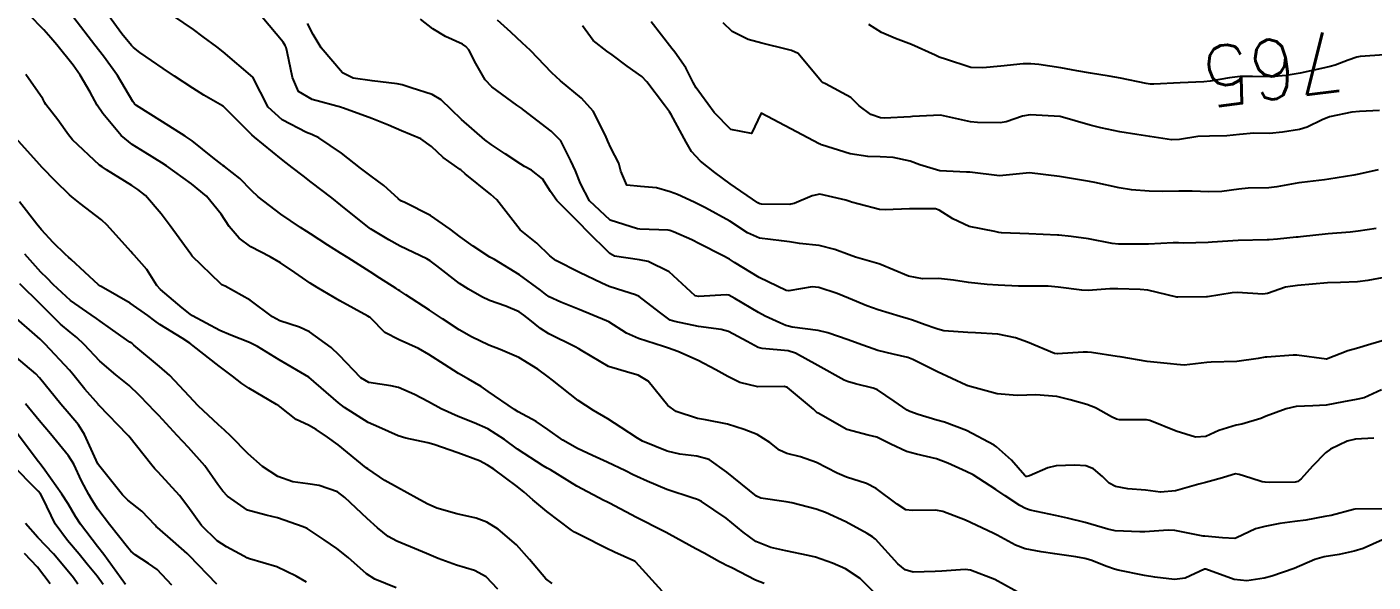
# Model space of a CAD drawing. Header units: metres. Extents: x 298520 to 308411, y 7433745 to 7450750.
# Drawn here: x 299955.1 to 300045.1, y 7449564.3 to 7449601.4 of the extents above; entities that cross this region are included whole.
import ezdxf
from ezdxf.enums import TextEntityAlignment as Align

# ---------------------------------------------------------------- set-up
doc = ezdxf.new("R2010")
doc.units = ezdxf.units.M
doc.header["$LTSCALE"] = 10
for name, color, linetype in [('Cotas', 45, 'Continuous'), ('Curvas de Nivel 1m', 11, 'Continuous'), ('Curvas de Nivel 5m', 15, 'Continuous')]:
    doc.layers.add(name, color=color, linetype=linetype)
doc.styles.add('Style-STANDARD', font='STANDARD.shx')

msp = doc.modelspace()

# ---------------------------------------------------------------- linework, layer by layer
at = {"layer": 'Curvas de Nivel 1m', "flags": 128}
for points, elevation in [([(300011.773, 7449563.52), (300010.782, 7449564.534), (300009.789, 7449565.173), (300008.921, 7449565.559), (300007.797, 7449565.946), (300007.312, 7449566.06), (300005.801, 7449566.377), (300004.805, 7449566.607), (300003.807, 7449567.012), (300002.95, 7449567.629), (300001.827, 7449568.56), (300000.183, 7449569.665), (299999.961, 7449569.785), (299999.845, 7449569.835), (299999.614, 7449569.904), (299997.851, 7449570.47), (299996.539, 7449571.021), (299995.859, 7449571.343), (299995.611, 7449571.465), (299995.102, 7449571.721), (299993.871, 7449572.3), (299992.888, 7449572.74), (299991.885, 7449573.21), (299990.9, 7449573.77), (299989.9, 7449574.482), (299989.126, 7449575.013), (299987.912, 7449575.673), (299987.668, 7449575.812), (299985.925, 7449577.026), (299985.443, 7449577.352), (299984.589, 7449577.85), (299983.938, 7449578.221), (299983.002, 7449578.815), (299981.957, 7449579.486), (299981.259, 7449579.887), (299979.969, 7449580.472), (299979.01, 7449580.951), (299978.062, 7449581.929), (299978.02, 7449581.966), (299977.984, 7449581.989), (299977.866, 7449582.05), (299976, 7449583.079), (299974.475, 7449583.965), (299974.016, 7449584.259), (299972.997, 7449584.959), (299972.029, 7449585.611), (299971.332, 7449586.007), (299970.04, 7449586.685), (299969.27, 7449587.256), (299968.609, 7449588.042), (299968.065, 7449588.866), (299967.089, 7449590.06), (299966.091, 7449590.885), (299964.415, 7449592.087), (299964.105, 7449592.298), (299962.981, 7449592.976), (299962.117, 7449593.52), (299961.391, 7449594.127), (299960.147, 7449595.593), (299959.779, 7449596.144), (299959.305, 7449597.005), (299958.639, 7449598.155), (299958.183, 7449598.809), (299957.076, 7449600.177), (299956.677, 7449600.652), (299956.213, 7449601.169), (299955.203, 7449602.2)], 754), ([(300045.684, 7449567.121), (300044.403, 7449566.538), (300043.805, 7449566.349), (300042.79, 7449566.142), (300041.801, 7449565.975), (300041.181, 7449565.794), (300039.793, 7449565.19), (300038.3, 7449564.69), (300037.783, 7449564.549), (300036.625, 7449564.383), (300035.781, 7449564.458), (300033.895, 7449565.155), (300033.791, 7449565.144), (300032.51, 7449564.552), (300031.78, 7449564.46), (300030.474, 7449564.612), (300029.784, 7449564.724), (300028.034, 7449565.083), (300027.79, 7449565.147), (300027.261, 7449565.338), (300026.199, 7449565.756), (300025.798, 7449565.869), (300025.186, 7449565.98), (300023.801, 7449566.175), (300022.886, 7449566.305), (300021.804, 7449566.51), (300021.152, 7449566.755), (300019.928, 7449567.428), (300019.814, 7449567.494), (300019.68, 7449567.567), (300017.828, 7449568.43), (300016.299, 7449569.01), (300015.837, 7449569.1), (300014.265, 7449569.067), (300013.837, 7449569.11), (300013.258, 7449569.506), (300011.853, 7449570.533), (300011.196, 7449570.87), (300009.86, 7449571.304), (300009.248, 7449571.556), (300007.87, 7449572.279), (300006.798, 7449572.657), (300005.876, 7449572.878), (300005.381, 7449573.1), (300004.74, 7449573.607), (300003.891, 7449574.154), (300003.031, 7449574.493), (300001.901, 7449574.845), (300000.444, 7449575.122), (299999.906, 7449575.218), (299998.473, 7449575.684), (299997.917, 7449576.09), (299996.61, 7449577.703), (299995.939, 7449578.104), (299995.394, 7449578.266), (299993.947, 7449578.698), (299992.156, 7449579.758), (299991.964, 7449579.88), (299991.727, 7449580.001), (299989.974, 7449580.869), (299989.407, 7449581.219), (299988.694, 7449581.799), (299988.306, 7449582.125), (299987.988, 7449582.34), (299987.086, 7449582.725), (299985.996, 7449583.106), (299985.497, 7449583.336), (299984.594, 7449583.851), (299984.009, 7449584.233), (299982.494, 7449585.407), (299982.031, 7449585.755), (299981.812, 7449585.882), (299980.041, 7449586.723), (299979.284, 7449587.15), (299978.052, 7449587.878), (299977.978, 7449587.931), (299976.076, 7449589.475), (299975.457, 7449589.956), (299974.093, 7449591.007), (299973.548, 7449591.428), (299972.81, 7449591.989), (299972.41, 7449592.299), (299972.108, 7449592.542), (299970.289, 7449594.018), (299970.125, 7449594.167), (299968.222, 7449596.049), (299968.188, 7449596.084), (299968.154, 7449596.109), (299966.912, 7449596.811), (299966.165, 7449597.279), (299964.957, 7449598.082), (299964.181, 7449598.602), (299962.64, 7449599.67), (299962.201, 7449599.997), (299962.081, 7449600.121), (299961.42, 7449600.919), (299960.528, 7449602.137)], 756), ([(300045.776, 7449569.188), (300043.843, 7449569.158), (300043.748, 7449569.141), (300042.255, 7449568.745), (300041.835, 7449568.663), (300040.58, 7449568.434), (300039.83, 7449568.333), (300038.83, 7449568.198), (300037.825, 7449567.998), (300037.2, 7449567.842), (300035.943, 7449567.238), (300035.813, 7449567.213), (300035, 7449567.248), (300033.814, 7449567.348), (300033.713, 7449567.363), (300031.82, 7449567.733), (300031.366, 7449567.749), (300029.818, 7449567.657), (300029.48, 7449567.652), (300027.819, 7449567.724), (300027.334, 7449567.824), (300025.827, 7449568.281), (300024.633, 7449568.569), (300023.833, 7449568.748), (300022.145, 7449569.091), (300021.84, 7449569.197), (300021.454, 7449569.406), (300020.476, 7449570.048), (300019.853, 7449570.484), (300018.332, 7449571.445), (300017.865, 7449571.687), (300016.644, 7449572.242), (300015.873, 7449572.522), (300014.546, 7449572.824), (300013.878, 7449573.019), (300012.823, 7449573.511), (300011.89, 7449573.966), (300011.317, 7449574.103), (300009.897, 7449574.477), (300007.964, 7449575.569), (300007.913, 7449575.606), (300007.657, 7449575.831), (300005.93, 7449577.286), (300005.69, 7449577.353), (300003.93, 7449577.339), (300002.741, 7449577.632), (300001.939, 7449578.024), (300001.122, 7449578.476), (299999.954, 7449579.089), (299998.589, 7449579.684), (299997.965, 7449579.914), (299997.633, 7449580.027), (299995.971, 7449580.565), (299995.171, 7449580.918), (299993.982, 7449581.665), (299993.833, 7449581.741), (299991.99, 7449582.498), (299990.773, 7449582.994), (299989.999, 7449583.345), (299989.736, 7449583.52), (299989.407, 7449583.789), (299988.018, 7449584.804), (299986.329, 7449585.827), (299986.035, 7449586.001), (299984.913, 7449586.719), (299984.048, 7449587.341), (299983.368, 7449587.867), (299982.066, 7449588.771), (299980.342, 7449589.634), (299980.081, 7449589.757), (299979.891, 7449589.903), (299978.944, 7449590.77), (299978.098, 7449591.392), (299977.372, 7449591.937), (299976.113, 7449592.943), (299974.587, 7449593.965), (299974.126, 7449594.184), (299973.774, 7449594.329), (299972.141, 7449595.175), (299971.215, 7449596.009), (299970.173, 7449598.02), (299968.198, 7449599.71), (299967.771, 7449600.046), (299966.868, 7449600.718), (299966.214, 7449601.193), (299964.907, 7449602.083)], 757), ([(300045.115, 7449573.907), (300043.893, 7449573.844), (300043.343, 7449573.696), (300042.214, 7449573.165), (300041.88, 7449572.928), (300041.016, 7449572.034), (300040.263, 7449571.186), (300040.043, 7449571.006), (300039.861, 7449570.955), (300038.119, 7449570.949), (300037.86, 7449570.957), (300037.64, 7449570.992), (300036.884, 7449571.225), (300036.116, 7449571.487), (300035.866, 7449571.511), (300035.648, 7449571.459), (300035.009, 7449571.249), (300034.116, 7449571.002), (300033.86, 7449570.95), (300033.426, 7449570.834), (300031.854, 7449570.383), (300030.847, 7449570.289), (300029.854, 7449570.435), (300028.661, 7449570.516), (300027.856, 7449570.666), (300027.425, 7449570.903), (300026.968, 7449571.343), (300026.379, 7449571.863), (300025.87, 7449572.047), (300025.138, 7449572.1), (300023.87, 7449572.053), (300023.329, 7449571.925), (300022.088, 7449571.398), (300021.923, 7449571.339), (300021.862, 7449571.343), (300021.825, 7449571.363), (300021.785, 7449571.401), (300020.893, 7449572.434), (300019.882, 7449573.324), (300019.731, 7449573.432), (300017.897, 7449574.412), (300016.415, 7449574.962), (300015.907, 7449575.115), (300014.667, 7449575.492), (300014.095, 7449575.677), (300013.916, 7449575.77), (300013.054, 7449576.377), (300011.929, 7449577.124), (300011.651, 7449577.245), (300010.471, 7449577.542), (300009.935, 7449577.689), (300009.701, 7449577.788), (300007.951, 7449578.75), (300006.455, 7449579.585), (300005.964, 7449579.728), (300004.233, 7449579.883), (300003.966, 7449579.957), (300003.236, 7449580.362), (300001.977, 7449581.021), (300001.49, 7449581.16), (299999.98, 7449581.37), (299998.388, 7449581.686), (299998.082, 7449581.787), (299997.984, 7449581.842), (299997.375, 7449582.31), (299995.999, 7449583.355), (299995.765, 7449583.478), (299994.992, 7449583.725), (299994.007, 7449584.043), (299993.502, 7449584.254), (299992.021, 7449584.96), (299990.429, 7449585.776), (299990.036, 7449586.073), (299989.173, 7449586.922), (299988.053, 7449587.81), (299986.499, 7449589.826), (299986.086, 7449590.173), (299984.379, 7449591.568), (299984.102, 7449591.805), (299984.077, 7449591.824), (299984.033, 7449591.851), (299982.903, 7449592.66), (299982.118, 7449593.389), (299981.408, 7449593.887), (299980.131, 7449594.431), (299979.245, 7449594.804), (299978.143, 7449595.255), (299976.236, 7449595.949), (299976.153, 7449595.972), (299976.124, 7449595.98), (299974.158, 7449596.517), (299973.244, 7449597.064), (299972.825, 7449597.99), (299972.481, 7449599.714), (299972.41, 7449599.997), (299972.347, 7449600.141), (299972.206, 7449600.346), (299970.813, 7449602.014)], 758), ([(300046.026, 7449584.686), (300044.712, 7449584.444), (300044.021, 7449584.346), (300042.879, 7449584.292), (300042.02, 7449584.275), (300041.01, 7449584.188), (300040.017, 7449584.108), (300039.22, 7449583.993), (300038.008, 7449583.572), (300037.7, 7449583.522), (300036.009, 7449583.628), (300035.642, 7449583.61), (300034.004, 7449583.343), (300033.932, 7449583.333), (300032.004, 7449583.319), (300031.955, 7449583.329), (300030.01, 7449583.778), (300029.498, 7449583.828), (300028.011, 7449583.884), (300027.463, 7449583.887), (300026.009, 7449583.774), (300025.588, 7449583.785), (300024.012, 7449583.991), (300023.351, 7449584.048), (300022.013, 7449584.066), (300021.365, 7449584.057), (300020.013, 7449584.116), (300019.276, 7449584.175), (300018.016, 7449584.291), (300017.018, 7449584.46), (300016.019, 7449584.567), (300014.954, 7449584.551), (300014.021, 7449584.721), (300012.096, 7449585.519), (300012.033, 7449585.542), (300010.476, 7449585.982), (300010.039, 7449586.145), (300009.087, 7449586.515), (300008.045, 7449586.768), (300006.72, 7449586.909), (300006.047, 7449587.011), (300005.523, 7449587.073), (300004.049, 7449587.266), (300003.249, 7449587.628), (300002.064, 7449588.398), (300000.439, 7449589.295), (300000.08, 7449589.472), (299999.676, 7449589.666), (299998.576, 7449590.171), (299998.09, 7449590.354), (299997.167, 7449590.625), (299996.093, 7449590.71), (299995.177, 7449590.807), (299994.781, 7449591.73), (299994.644, 7449592.267), (299994.118, 7449593.285), (299993.911, 7449593.742), (299993.757, 7449594.115), (299992.94, 7449595.752), (299992.161, 7449596.613), (299990.758, 7449597.774), (299990.181, 7449598.304), (299988.75, 7449599.802), (299988.464, 7449600.064), (299988.208, 7449600.291), (299987.427, 7449601.03), (299986.533, 7449601.827)], 761), ([(300045.404, 7449591.833), (300044.107, 7449591.53), (300043.781, 7449591.468), (300042.103, 7449591.204), (300041.821, 7449591.164), (300040.305, 7449590.982), (300040.099, 7449590.95), (300038.62, 7449590.68), (300038.094, 7449590.633), (300036.724, 7449590.601), (300036.092, 7449590.537), (300034.957, 7449590.384), (300034.089, 7449590.351), (300032.969, 7449590.391), (300032.09, 7449590.401), (300031.012, 7449590.373), (300030.089, 7449590.393), (300028.918, 7449590.494), (300028.092, 7449590.617), (300026.472, 7449590.971), (300026.098, 7449591.048), (300024.103, 7449591.38), (300022.105, 7449591.627), (300020.103, 7449591.43), (300018.105, 7449591.66), (300017.884, 7449591.673), (300016.106, 7449591.77), (300014.776, 7449592.157), (300014.112, 7449592.4), (300012.987, 7449592.639), (300012.115, 7449592.7), (300011.303, 7449592.72), (300010.116, 7449592.89), (300008.186, 7449593.506), (300008.123, 7449593.536), (300008.048, 7449593.571), (300006.138, 7449594.569), (300004.153, 7449595.62), (300003.514, 7449594.245), (300002.136, 7449594.517), (300001.016, 7449595.651), (300000.164, 7449596.81), (299999.814, 7449597.31), (299999.618, 7449597.668), (299999.136, 7449598.629), (299998.381, 7449599.687), (299998.196, 7449599.927), (299996.799, 7449601.704)], 763), ([(300045.622, 7449577.123), (300044.473, 7449576.589), (300043.926, 7449576.483), (300043.093, 7449576.321), (300041.922, 7449576.1), (300041.039, 7449576.061), (300039.921, 7449576.009), (300039.249, 7449575.868), (300037.914, 7449575.363), (300037.561, 7449575.215), (300036.293, 7449574.848), (300035.906, 7449574.775), (300034.745, 7449574.407), (300033.894, 7449574.018), (300033.188, 7449573.973), (300031.899, 7449574.364), (300030.141, 7449575.075), (300029.91, 7449575.132), (300028.109, 7449575.129), (300027.91, 7449575.162), (300027.59, 7449575.335), (300026.508, 7449575.94), (300025.921, 7449576.151), (300024.822, 7449576.473), (300023.926, 7449576.683), (300022.529, 7449576.792), (300021.927, 7449576.782), (300021.277, 7449576.76), (300019.927, 7449576.873), (300017.981, 7449577.401), (300017.933, 7449577.423), (300017.91, 7449577.428), (300017.862, 7449577.451), (300015.946, 7449578.342), (300014.29, 7449579.163), (300013.96, 7449579.291), (300012.977, 7449579.51), (300011.965, 7449579.762), (300010.652, 7449580.222), (300009.972, 7449580.462), (300008.612, 7449580.928), (300007.978, 7449581.084), (300006.244, 7449581.324), (300005.981, 7449581.377), (300005.814, 7449581.426), (300005.399, 7449581.599), (300004.438, 7449582.063), (300003.99, 7449582.297), (300002.394, 7449583.241), (300002.001, 7449583.445), (300001.832, 7449583.473), (300000, 7449583.357), (299999.754, 7449583.417), (299999.46, 7449583.668), (299998.023, 7449585.015), (299996.615, 7449585.704), (299996.034, 7449585.82), (299994.369, 7449586.067), (299994.038, 7449586.243), (299992.513, 7449587.755), (299992.06, 7449588.21), (299990.499, 7449589.776), (299990.089, 7449590.373), (299989.54, 7449591.231), (299988.814, 7449591.799), (299988.35, 7449592.051), (299988.107, 7449592.196), (299987.049, 7449592.885), (299986.12, 7449593.512), (299985.697, 7449593.834), (299984.143, 7449595.18), (299983.444, 7449595.861), (299982.783, 7449596.495), (299982.163, 7449596.852), (299980.763, 7449597.298), (299980.169, 7449597.495), (299979.839, 7449597.574), (299978.171, 7449597.771), (299976.886, 7449597.943), (299976.178, 7449598.306), (299974.746, 7449599.965), (299974.212, 7449600.866), (299973.835, 7449601.592)], 759), ([(300045.271, 7449587.918), (300044.059, 7449587.731), (300043.53, 7449587.673), (300042.057, 7449587.555), (300040.216, 7449587.349), (300040.054, 7449587.335), (300039.918, 7449587.328), (300038.686, 7449587.204), (300038.109, 7449587.152), (300038.052, 7449587.148), (300037.987, 7449587.145), (300036.052, 7449587.102), (300034.31, 7449586.998), (300034.05, 7449586.983), (300032.388, 7449586.938), (300032.05, 7449586.949), (300031.71, 7449586.945), (300030.048, 7449586.868), (300028.51, 7449586.864), (300028.048, 7449586.869), (300027.623, 7449586.91), (300026.051, 7449587.209), (300024.874, 7449587.372), (300024.054, 7449587.454), (300023.972, 7449587.462), (300022.054, 7449587.553), (300020.234, 7449587.607), (300020.055, 7449587.633), (300019.791, 7449587.697), (300018.059, 7449588.047), (300016.972, 7449588.553), (300016.07, 7449589.133), (300015.806, 7449589.21), (300014.07, 7449589.227), (300012.443, 7449589.151), (300012.078, 7449589.173), (300010.71, 7449589.541), (300010.198, 7449589.662), (300010.084, 7449589.702), (300009.829, 7449589.809), (300008.089, 7449590.19), (300007.575, 7449590.088), (300006.364, 7449589.587), (300006.145, 7449589.526), (300006.082, 7449589.521), (300004.176, 7449589.524), (300004.082, 7449589.545), (300003.944, 7449589.621), (300002.095, 7449590.893), (300001.064, 7449591.65), (300000.11, 7449592.415), (299999.496, 7449593.049), (299999.154, 7449593.675), (299998.15, 7449595.527), (299998.038, 7449595.691), (299997.703, 7449596.149), (299996.521, 7449597.707), (299996.176, 7449598.05), (299995.215, 7449598.756), (299994.199, 7449599.501), (299993.837, 7449599.744), (299992.922, 7449600.464), (299992.22, 7449601.444)], 762), ([(300045.499, 7449595.78), (300044.159, 7449595.729), (300043.633, 7449595.67), (300042.155, 7449595.363), (300041.652, 7449595.168), (300040.651, 7449594.677), (300040.143, 7449594.525), (300039.002, 7449594.34), (300038.139, 7449594.261), (300037.091, 7449594.274), (300036.137, 7449594.195), (300035.296, 7449594.088), (300034.135, 7449594.081), (300033.357, 7449594.045), (300032.131, 7449593.849), (300031.581, 7449593.838), (300030.134, 7449594.05), (300029.263, 7449594.191), (300028.139, 7449594.371), (300026.858, 7449594.627), (300026.145, 7449594.807), (300024.153, 7449595.38), (300022.154, 7449595.496), (300021.64, 7449595.408), (300020.535, 7449595.037), (300020.146, 7449594.969), (300018.613, 7449594.978), (300018.147, 7449595.026), (300016.153, 7449595.47), (300014.271, 7449595.378), (300014.151, 7449595.37), (300012.387, 7449595.28), (300012.15, 7449595.304), (300011.483, 7449595.53), (300010.714, 7449596.098), (300010.164, 7449596.668), (300008.457, 7449597.567), (300008.263, 7449597.658), (300008.175, 7449597.744), (300006.629, 7449599.586), (300006.196, 7449599.792), (300005.921, 7449599.87), (300004.203, 7449600.292), (300003.295, 7449600.541), (300002.214, 7449601.076), (300001.629, 7449601.646)], 764), ([(300004.37, 7449564.202), (300003.781, 7449564.415), (300002.192, 7449565.233), (300001.791, 7449565.431), (300001.651, 7449565.502), (300001.384, 7449565.646), (300000.35, 7449566.213), (299999.801, 7449566.519), (299998.007, 7449567.492), (299997.812, 7449567.596), (299997.63, 7449567.692), (299995.826, 7449568.609), (299994.023, 7449569.554), (299993.842, 7449569.649), (299993.656, 7449569.742), (299991.852, 7449570.699), (299990.075, 7449571.778), (299989.865, 7449571.902), (299989.588, 7449572.063), (299987.883, 7449573.177), (299987.003, 7449573.819), (299985.9, 7449574.517), (299984.984, 7449574.925), (299983.908, 7449575.348), (299982.766, 7449575.871), (299981.917, 7449576.321), (299980.999, 7449576.813), (299979.927, 7449577.28), (299979.409, 7449577.389), (299977.93, 7449577.624), (299977.396, 7449577.935), (299975.955, 7449579.448), (299975.42, 7449579.955), (299973.973, 7449581.007), (299973.31, 7449581.313), (299971.98, 7449581.736), (299971.493, 7449582.005), (299970, 7449583.128), (299968.331, 7449584.045), (299968.119, 7449584.153), (299968.015, 7449584.234), (299966.137, 7449586.069), (299966.034, 7449586.193), (299964.66, 7449588.084), (299964.065, 7449588.883), (299963.017, 7449590.106), (299962.494, 7449590.521), (299962.089, 7449590.778), (299960.408, 7449591.829), (299960.102, 7449592.015), (299959.937, 7449592.142), (299958.128, 7449593.833), (299957.857, 7449594.164), (299957.142, 7449595.174), (299956.35, 7449596.187), (299956.276, 7449596.31), (299956.157, 7449596.571), (299955.004, 7449598.202)], 753), ([(299997.555, 7449563.692), (299995.792, 7449565.626), (299995.745, 7449565.663), (299995.652, 7449565.712), (299994.359, 7449566.292), (299993.801, 7449566.564), (299992.18, 7449567.385), (299991.811, 7449567.559), (299991.68, 7449567.63), (299991.487, 7449567.765), (299989.831, 7449569.01), (299988.902, 7449569.794), (299988.331, 7449570.286), (299987.851, 7449570.665), (299986.287, 7449571.826), (299985.867, 7449572.11), (299985.325, 7449572.385), (299983.879, 7449572.917), (299982.279, 7449573.484), (299981.889, 7449573.597), (299980.4, 7449573.895), (299979.895, 7449574.07), (299978.608, 7449574.628), (299977.903, 7449574.939), (299976.313, 7449575.946), (299975.916, 7449576.269), (299973.933, 7449577.97), (299971.95, 7449579.132), (299970.501, 7449580.015), (299969.966, 7449580.294), (299968.715, 7449580.783), (299967.973, 7449581.093), (299966.162, 7449582.068), (299965.985, 7449582.189), (299965.452, 7449582.615), (299964.009, 7449583.823), (299963.774, 7449584.094), (299963.091, 7449585.171), (299962.252, 7449586.117), (299962.145, 7449586.23), (299962.035, 7449586.362), (299960.452, 7449588.136), (299960.058, 7449588.494), (299958.644, 7449589.584), (299958.081, 7449590.019), (299957.922, 7449590.162), (299956.983, 7449591.068), (299956.101, 7449591.987), (299955.916, 7449592.192), (299954.132, 7449594.166)], 752), ([(299990.198, 7449564.205), (299989.78, 7449564.515), (299988.682, 7449565.801), (299987.803, 7449566.775), (299986.579, 7449567.822), (299985.82, 7449568.282), (299985.112, 7449568.552), (299983.828, 7449568.858), (299982.489, 7449569.218), (299981.837, 7449569.509), (299981.154, 7449569.887), (299979.85, 7449570.599), (299979.018, 7449571.076), (299977.862, 7449571.857), (299977.77, 7449571.931), (299975.885, 7449573.453), (299975.165, 7449573.961), (299974.411, 7449574.485), (299973.901, 7449574.773), (299973.073, 7449575.151), (299972.005, 7449575.999), (299971.952, 7449576.039), (299971.914, 7449576.06), (299971.768, 7449576.148), (299969.925, 7449577.238), (299969.455, 7449577.554), (299968.826, 7449578.037), (299967.943, 7449578.706), (299966.197, 7449580.068), (299965.965, 7449580.245), (299965.47, 7449580.572), (299963.977, 7449581.501), (299963.626, 7449581.742), (299963.16, 7449582.102), (299961.995, 7449582.927), (299960.211, 7449583.937), (299960.012, 7449584.046), (299959.876, 7449584.141), (299958.03, 7449585.835), (299957.862, 7449585.993), (299957.67, 7449586.165), (299956.838, 7449586.976), (299956.049, 7449587.817), (299955.75, 7449588.193), (299954.595, 7449589.685)], 751), ([(299979.773, 7449563.9), (299978.348, 7449564.491), (299977.782, 7449564.852), (299976.55, 7449565.942), (299975.799, 7449566.545), (299974.957, 7449567.115), (299973.812, 7449567.859), (299973.556, 7449567.983), (299971.822, 7449568.574), (299971.067, 7449568.765), (299969.829, 7449569.103), (299968.483, 7449570.04), (299968.172, 7449570.371), (299967.851, 7449570.819), (299966.969, 7449572.059), (299965.881, 7449573.286), (299965.136, 7449574.078), (299963.906, 7449575.407), (299963.568, 7449575.753), (299963.235, 7449576.1), (299962.59, 7449576.781), (299961.926, 7449577.41), (299961.024, 7449578.129), (299959.947, 7449579.047), (299958.902, 7449580.156), (299958.427, 7449580.623), (299957.971, 7449580.974), (299957.322, 7449581.516), (299956.657, 7449582.18), (299955.993, 7449582.843), (299954.617, 7449584.204)], 749), ([(299973.776, 7449564.279), (299973.074, 7449564.693), (299971.786, 7449565.309), (299969.958, 7449565.851), (299969.792, 7449565.909), (299969.717, 7449565.946), (299969.586, 7449566.023), (299968.414, 7449566.655), (299967.803, 7449567.056), (299966.761, 7449568.061), (299965.832, 7449569.338), (299965.286, 7449570.076), (299963.858, 7449571.634), (299963.63, 7449571.863), (299963.422, 7449572.097), (299961.892, 7449574.032), (299961.814, 7449574.121), (299959.912, 7449576.075), (299959.885, 7449576.113), (299959.858, 7449576.141), (299958.956, 7449577.187), (299958.163, 7449578.167), (299957.937, 7449578.438), (299956.305, 7449580.187), (299956.134, 7449580.357), (299955.966, 7449580.511), (299954.04, 7449582.209)], 748), ([(299967.774, 7449564.155), (299965.928, 7449566.069), (299965.794, 7449566.197), (299964.854, 7449567.028), (299963.811, 7449567.938), (299963.729, 7449568.008), (299963.656, 7449568.092), (299962.754, 7449569.028), (299961.839, 7449569.769), (299961.48, 7449570.124), (299959.863, 7449572.114), (299959.826, 7449572.178), (299958.925, 7449574.155), (299958.531, 7449574.792), (299957.907, 7449575.537), (299957.353, 7449576.176), (299955.93, 7449577.933), (299955.678, 7449578.193), (299953.954, 7449579.641)], 747), ([(299964.767, 7449564.08), (299963.783, 7449565.129), (299963.21, 7449565.522), (299962.325, 7449566.112), (299962.036, 7449566.357), (299961.8, 7449566.619), (299960.603, 7449568.132), (299959.833, 7449569.161), (299959.455, 7449569.761), (299959.23, 7449570.149), (299958.741, 7449571.046), (299958.214, 7449572.165), (299957.871, 7449572.734), (299956.668, 7449574.182), (299955.902, 7449575.087), (299954.993, 7449576.199)], 746), ([(299960.191, 7449564.136), (299959.778, 7449564.676), (299959.116, 7449565.48), (299958.572, 7449566.158), (299957.806, 7449567.07), (299956.965, 7449568.179), (299956.14, 7449569.887), (299955.99, 7449570.189), (299955.845, 7449570.374), (299954.017, 7449572.208)], 744), ([(299958.481, 7449564.159), (299958.189, 7449564.576), (299957.782, 7449565.085), (299956.853, 7449566.179), (299955.809, 7449567.262), (299954.999, 7449568.198)], 743), ([(299956.631, 7449564.181), (299955.784, 7449565.288), (299954.931, 7449566.199)], 742)]:
    msp.add_lwpolyline(points, dxfattribs=dict(at, elevation=elevation))
at = {"layer": 'Curvas de Nivel 5m', "flags": 128}
for points, elevation in [([(300021.712, 7449563.401), (300019.778, 7449564.459), (300018.149, 7449565.085), (300017.788, 7449565.132), (300016.23, 7449565.03), (300015.786, 7449564.995), (300014.325, 7449564.954), (300013.789, 7449565.113), (300013.303, 7449565.505), (300011.809, 7449567.147), (300011.604, 7449567.316), (300011.252, 7449567.528), (300009.824, 7449568.317), (300008.454, 7449568.944), (300007.837, 7449569.16), (300006.203, 7449569.586), (300005.844, 7449569.659), (300004.134, 7449569.903), (300003.847, 7449570.031), (300001.863, 7449571.64), (300000.682, 7449572.469), (299999.873, 7449572.701), (299998.715, 7449572.841), (299997.876, 7449573.039), (299996.229, 7449573.707), (299995.895, 7449573.893), (299994.794, 7449574.619), (299993.907, 7449575.197), (299992.96, 7449575.75), (299991.92, 7449576.422), (299990.207, 7449577.777), (299989.936, 7449577.997), (299989.224, 7449578.51), (299987.955, 7449579.3), (299986.726, 7449579.822), (299985.966, 7449580.11), (299984.798, 7449580.674), (299983.976, 7449581.142), (299982.853, 7449581.871), (299981.989, 7449582.455), (299980.416, 7449583.479), (299980.001, 7449583.746), (299979.906, 7449583.806), (299979.755, 7449583.904), (299978.683, 7449584.583), (299978.024, 7449585.021), (299976.558, 7449585.945), (299976.036, 7449586.267), (299975.196, 7449586.804), (299974.049, 7449587.552), (299973.79, 7449587.714), (299973.365, 7449587.98), (299972.066, 7449588.868), (299970.532, 7449590.016), (299970.087, 7449590.445), (299969.312, 7449591.248), (299968.291, 7449592.047), (299968.181, 7449592.126), (299968.104, 7449592.184), (299967.521, 7449592.644), (299966.12, 7449593.754), (299965.667, 7449594.075), (299964.137, 7449595.034), (299962.409, 7449596.116), (299962.268, 7449596.233), (299962.156, 7449596.398), (299961.134, 7449598.13), (299960.192, 7449599.413), (299959.615, 7449600.146), (299958.221, 7449601.97)], 755), ([(300045.973, 7449580.488), (300044.917, 7449580.182), (300043.964, 7449579.883), (300043.384, 7449579.726), (300041.953, 7449579.17), (300039.957, 7449579.444), (300039.713, 7449579.436), (300037.955, 7449579.323), (300037.853, 7449579.313), (300037.374, 7449579.219), (300035.951, 7449579.034), (300034.238, 7449578.969), (300033.95, 7449578.948), (300032.434, 7449578.789), (300031.948, 7449578.818), (300031.53, 7449578.868), (300029.959, 7449579.02), (300028.157, 7449579.328), (300027.963, 7449579.366), (300026.234, 7449579.624), (300025.966, 7449579.657), (300025.678, 7449579.651), (300023.964, 7449579.532), (300023.778, 7449579.568), (300021.972, 7449580.317), (300021.167, 7449580.604), (300019.977, 7449580.847), (300018.481, 7449580.942), (300017.978, 7449580.964), (300016.367, 7449581.079), (300015.98, 7449581.186), (300015.767, 7449581.259), (300015.131, 7449581.483), (300014.276, 7449581.786), (300013.987, 7449581.876), (300013.453, 7449582.04), (300011.993, 7449582.483), (300011.215, 7449582.751), (300010, 7449583.245), (300009.243, 7449583.558), (300008.009, 7449583.968), (300007.582, 7449584.002), (300006.005, 7449583.748), (300005.826, 7449583.772), (300004.018, 7449584.634), (300002.371, 7449585.637), (300002.035, 7449585.853), (300001.58, 7449586.102), (300000.045, 7449586.89), (299999.525, 7449587.146), (299998.293, 7449587.686), (299998.054, 7449587.781), (299997.941, 7449587.805), (299996.055, 7449587.864), (299995.893, 7449587.875), (299994.064, 7449588.471), (299992.694, 7449589.754), (299992.094, 7449590.917), (299991.748, 7449591.764), (299991.45, 7449592.426), (299990.778, 7449593.773), (299990.132, 7449594.416), (299988.29, 7449595.808), (299988.213, 7449595.869), (299988.154, 7449595.913), (299987.83, 7449596.139), (299986.168, 7449597.364), (299985.718, 7449597.835), (299985.092, 7449598.938), (299984.62, 7449599.846), (299984.432, 7449600.074), (299984.207, 7449600.228), (299983.069, 7449600.725), (299982.217, 7449601.249), (299981.39, 7449601.888)], 760), ([(300045.822, 7449599.5), (300044.197, 7449599.392), (300043.983, 7449599.355), (300043.408, 7449599.148), (300042.525, 7449598.821), (300042.189, 7449598.731), (300041.623, 7449598.604), (300040.184, 7449598.286), (300039.252, 7449598.129), (300038.181, 7449598.039), (300037.007, 7449598.053), (300036.181, 7449598.053), (300035.46, 7449597.968), (300034.178, 7449597.744), (300033.742, 7449597.7), (300032.176, 7449597.634), (300030.418, 7449597.549), (300030.175, 7449597.555), (300029.901, 7449597.587), (300028.179, 7449597.945), (300027.428, 7449598.09), (300026.182, 7449598.281), (300025.259, 7449598.439), (300024.186, 7449598.641), (300022.715, 7449598.867), (300022.188, 7449598.916), (300021.677, 7449598.897), (300020.186, 7449598.756), (300018.983, 7449598.644), (300018.185, 7449598.664), (300016.428, 7449599.23), (300016.191, 7449599.309), (300016.066, 7449599.346), (300015.79, 7449599.476), (300014.203, 7449600.197), (300013.132, 7449600.588), (300012.215, 7449600.988), (300011.358, 7449601.529)], 765), ([(299986.571, 7449563.822), (299985.781, 7449564.634), (299985.001, 7449565.058), (299983.789, 7449565.423), (299982.581, 7449565.872), (299981.796, 7449566.203), (299981.261, 7449566.423), (299979.804, 7449567.016), (299979.241, 7449567.343), (299978.515, 7449567.919), (299977.822, 7449568.532), (299976.334, 7449569.945), (299975.847, 7449570.318), (299974.617, 7449570.734), (299973.852, 7449570.847), (299972.849, 7449570.994), (299971.856, 7449571.342), (299970.832, 7449572.01), (299969.875, 7449572.856), (299968.703, 7449574.038), (299968.299, 7449574.446), (299967.9, 7449574.805), (299966.521, 7449576.064), (299965.919, 7449576.699), (299964.637, 7449578.083), (299963.942, 7449578.694), (299962.238, 7449580.116), (299962.086, 7449580.24), (299961.965, 7449580.326), (299961.353, 7449580.743), (299959.979, 7449581.709), (299959.733, 7449581.896), (299959.372, 7449582.146), (299957.997, 7449583.108), (299956.845, 7449584.178), (299956.433, 7449584.6), (299956.021, 7449584.994), (299954.948, 7449586.201)], 750), ([(299961.669, 7449564.121), (299961.376, 7449564.525), (299960.218, 7449566.136), (299959.801, 7449566.677), (299958.667, 7449568.157), (299958.33, 7449568.664), (299957.836, 7449569.519), (299957.42, 7449570.174), (299956.281, 7449571.763), (299955.974, 7449572.189), (299955.865, 7449572.333), (299954.435, 7449574.205)], 745)]:
    msp.add_lwpolyline(points, dxfattribs=dict(at, elevation=elevation))

# ---------------------------------------------------------------- texts
at = {"layer": 'Cotas', "style": 'Style-STANDARD'}
msp.add_text('765', height=4, rotation=187.23227, dxfattribs=at).set_placement((300038.372, 7449598.554, 765), align=Align.MIDDLE_CENTER)

doc.saveas('drawing.dxf')
